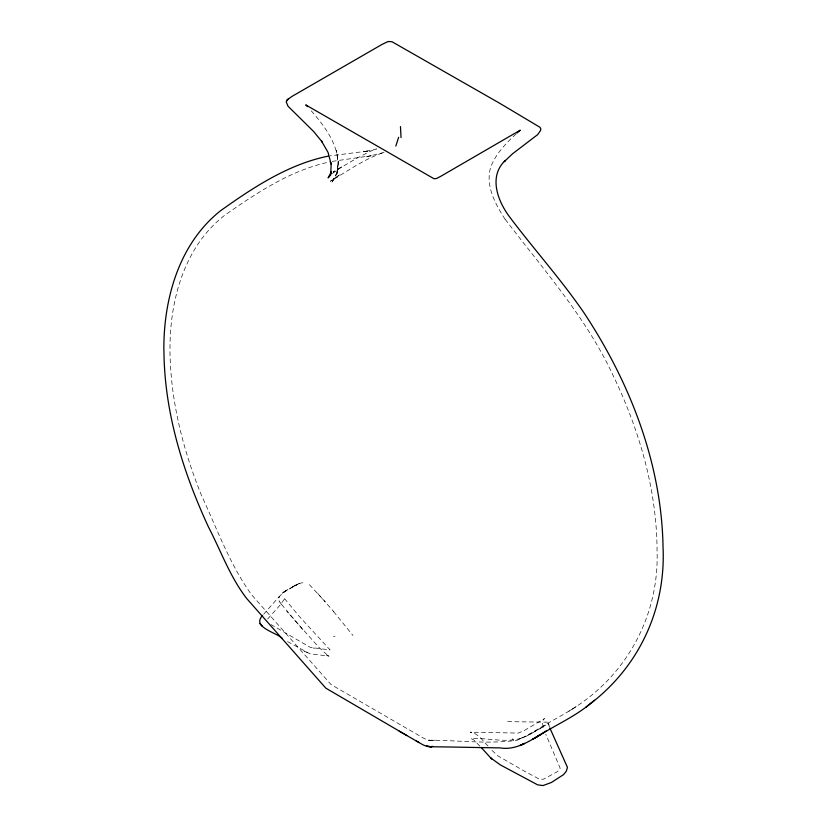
<?xml version="1.0" encoding="UTF-8"?>
<svg xmlns="http://www.w3.org/2000/svg" width="827" height="827" viewBox="0 0 827 827"><rect width="100%" height="100%" fill="white"/><g stroke="black" fill="none" stroke-linecap="round" stroke-linejoin="round"><path stroke-width="0.62" stroke-dasharray="4.13 3.1" d="M549.428 726.964L548.518 723.087L545.375 725.32M278.585 597.332L283.682 592.06L294.888 585.506M267.679 618.968L279.898 605.323L284.664 598.769L284.736 599.534L284.271 598.262L298.764 615.815L330.087 649.95L310.363 647.396L271.204 624.664M263.658 614.254L279.557 596.153L278.606 600.051L282.203 605.695M516.11 133.902C505.783 143.505 495.611 153.956 490.587 167.416C485.17 186.323 495.755 204.672 505.586 220.075L504.811 218.783C542.564 268.517 584.71 315.697 611.732 372.605C638.351 427.218 656.318 486.958 657.052 548.053L657.01 549.697C659.47 609.344 632.117 665.869 584.172 701.007C573.462 709.049 561.667 715.417 550.038 721.981C539.214 728.267 528.629 734.976 517.237 740.217C488.064 744.465 457.879 740.134 428.355 740.227L431.87 740.506L427.487 740.062L423.197 737.942L331.11 684.601L251.656 594.851C230.02 564.924 217.263 529.435 201.798 496.117C182.922 449.878 170.507 400.547 169.959 350.421L170 348.777C169.897 299.539 184.638 245.836 225.357 214.782C257.331 192.495 291.259 169.866 329.973 161.865M332.402 173.453L342.595 166.217L333.136 172.099L355.724 158.856L370.207 151.331L376.595 148.932L363.363 151.848L369.018 150.917L330.283 155.827M285.584 590.995L281.232 593.879L287.92 589.61M572.739 708.811L577.897 705.359M283.123 592.566L299.839 583.138L292.789 586.798M568.955 711.179L572.915 708.698M285.677 590.829L287.92 589.486M541.427 727.636L545.768 725.124L527.171 735.865L531.844 733.177M539.09 729.094L541.334 727.791M532.123 733.115L539.225 728.969M292.355 586.85L299.488 583.355L304.45 582.394M527.523 735.627C510.393 744.724 489.419 737.498 470.914 738.583L473.892 740L481.19 747.463M295.167 585.464L297.73 584.131M522.974 737.364L518.591 739.41L520.534 738.501M332.258 161.358L371.199 155.755L366.64 156.799L384.669 152.261C365.027 158.37 347.991 170.91 330.376 181.278L340.321 174.27L332.588 180.658L338.398 170.838L331.379 183.263L336.92 172.936L338.719 161.306L336.661 174.714L338.109 162.599L336.424 150.307L338.274 163.622C337.271 142.12 323.388 124.608 309.763 109.123M431.125 740.589L435.705 740.051M507.644 721.661L547.567 722.167M429.089 740.516L430.288 740.558M333.457 636.387L335.028 636.449M313.226 648.068L314.798 648.13M287.589 641.618L310.011 653.816L329.063 656.09L326.727 655.325L328.298 656.007L318.757 647.19L286.711 611.205M309.401 584.679L325.238 601.787M488.033 746.026C482.875 740.961 478.502 733.807 470.945 732.195L471.855 732.402L470.232 732.184L518.291 733.084L523.853 730.748L544.569 718.591L543.287 719.635L542.347 723.025L544.052 729.786M512.213 738.749L513.774 740.496M491.982 750.43L498.185 756.033L525.207 771.632L539.101 778.982L543.349 779.261L556.499 772.18L559.269 770.061L560.199 768.221L545.768 734.242M317.744 593.445L333.881 611.804M302.837 629.719L279.464 601.963M333.56 611.567L352.984 635.487M548.725 725.083L548.446 723.925M307.551 652.792L304.14 651.087L307.551 652.792"/><path stroke-width="1.24" d="M331.193 163.002L330.717 174.497L331.307 171.933L328.112 177.898L330.583 175.148M395.833 146.048L398.645 137.303M288.303 98.806L286.173 101.762L288.044 106.249L313.681 131.545L322.137 141.934L321.496 141.045L328.061 152.447L331.265 164.532M262.541 615.515C251.305 627.352 276.973 632.552 282.307 638.516M517.02 133.033L520.276 130.159L441.122 176.11L436.47 178.518L434.061 178.766L305.732 104.895L307.603 106.673M286.68 100.201L291.983 96.408L382.167 44.338L388.121 41.515L391.988 41.732L499.446 103.117L540.021 127.317L540.837 128.929L540.486 130.573L537.736 134.563L512.482 153.843L504.294 161.616L505.38 160.397C488.219 176.316 497.709 201.281 509.763 217.119C533.901 249.216 560.82 279.154 583.624 312.275C629.76 381.836 661.672 463.151 663.047 547.36L663.14 549.593C665.208 611.215 637.865 668.185 588.7 704.997C574.32 716.616 557.357 724.276 541.716 733.962C528.949 741.395 515.479 750.596 499.839 747.866C476.672 747.618 453.496 746.926 430.34 746.771C424.985 746.822 420.623 743.277 416.126 740.889M585.919 707.271L594.53 700.18M536.713 736.929L546.13 730.975M328.071 156.158C288.209 164.325 253.207 187.481 220.53 210.761C179.366 243.376 163.715 298.165 163.86 348.87L163.942 351.103C164.428 412.342 182.943 471.845 208.476 527.006C220.902 550.978 230.144 577.163 246.818 598.655L325.797 688.126L406.843 735.534M432.686 746.378L430.34 746.771L432.201 746.471M399.193 731.12L419.01 742.543M491.858 759.186L490.576 757.801L500.19 764.81L537.684 784.864L543.081 785.557L551.464 782.445L563.663 774.548L566.371 771.115L567.456 767.373L549.831 727.956M490.98 758.245L481.19 747.463M400.475 126.593L401.023 137.561M539.773 734.996L532.64 739.307L539.773 734.996M524.463 743.452L519.956 745.509L524.463 743.452M431.125 746.709L426.711 746.202L431.125 746.709M262.138 625.894L259.967 623.527L262.138 625.894"/></g></svg>
